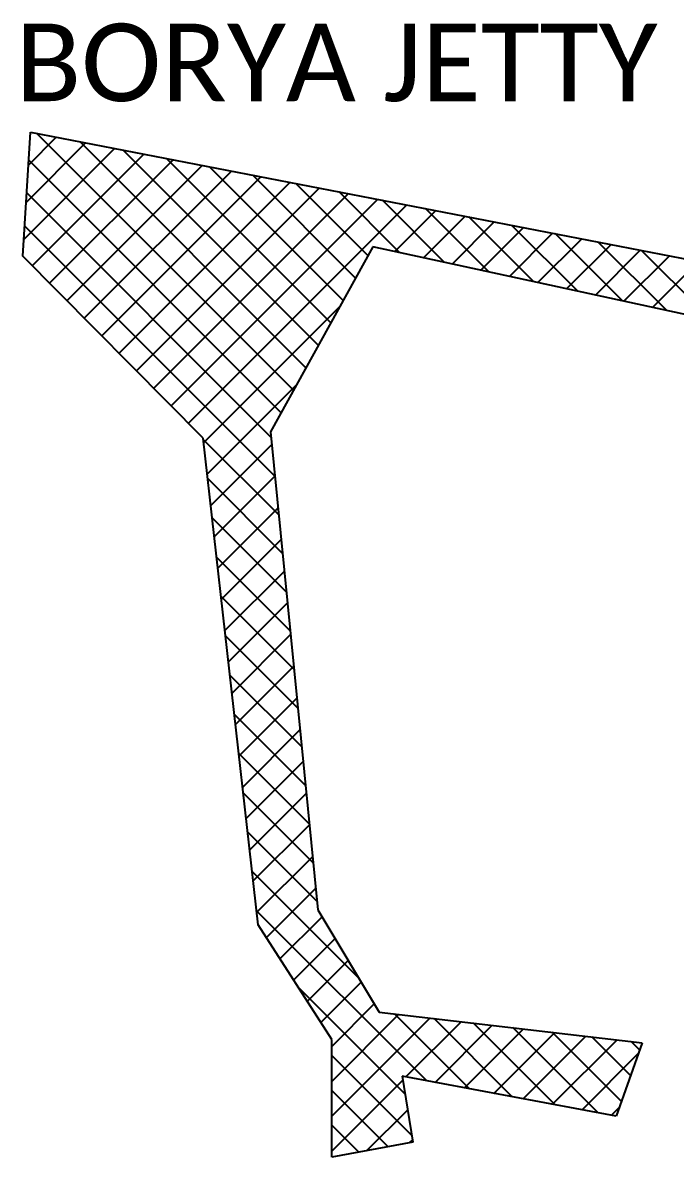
# Model space of a CAD drawing. Header units: metres. Extents: x 305319 to 309379, y 1922910 to 1926166.
# Drawn here: x 307732.1 to 307816.2, y 1923081.2 to 1923227.4 of the extents above; entities that cross this region are included whole.
import ezdxf

# ---------------------------------------------------------------- set-up
doc = ezdxf.new("R2010")
doc.units = ezdxf.units.M
doc.layers.add('PORT', color=5, linetype='Continuous')
doc.layers.add('PORT TEXT', color=7, linetype='Continuous')
doc.styles.get("Standard").update_dxf_attribs({"font": 'calibri.ttf'})

msp = doc.modelspace()

# ---------------------------------------------------------------- linework, layer by layer
at = {"layer": 'PORT'}
for p, q in [((307732.1, 1923197.34), (307733.09, 1923213.31)), ((307733.09, 1923213.31), (307834.99, 1923193.61)), ((307755.35, 1923173.9), (307732.1, 1923197.34)), ((307777.24, 1923198.53), (307764.04, 1923174.7)), ((307833.61, 1923186.32), (307777.24, 1923198.53)), ((307762.46, 1923111.15), (307755.35, 1923173.9)), ((307764.04, 1923174.7), (307770.15, 1923113.12)), ((307770.15, 1923113.12), (307778.03, 1923099.92)), ((307771.92, 1923096.38), (307762.46, 1923111.15)), ((307778.03, 1923099.92), (307811.93, 1923095.98)), ((307771.92, 1923081.21), (307771.92, 1923096.38)), ((307811.93, 1923095.98), (307808.58, 1923086.53)), ((307808.58, 1923086.53), (307780.99, 1923091.65)), ((307780.99, 1923091.65), (307782.36, 1923083.18)), ((307782.36, 1923083.18), (307771.92, 1923081.21))]:
    msp.add_line(p, q, dxfattribs=at)
at = {"layer": 'PORT', "linetype": 'Continuous'}
for p, q in [((307732.53, 1923204.27), (307740.19, 1923211.93)), ((307732.83, 1923209.06), (307736.43, 1923212.66)), ((307767.01, 1923180.06), (307733.92, 1923213.15)), ((307768.61, 1923182.95), (307739.49, 1923212.07)), ((307732.23, 1923199.48), (307743.95, 1923211.21)), ((307733.33, 1923196.09), (307747.72, 1923210.48)), ((307770.21, 1923185.84), (307745.05, 1923210.99)), ((307765.41, 1923177.17), (307732.87, 1923209.71)), ((307735.57, 1923193.84), (307751.48, 1923209.75)), ((307737.8, 1923191.59), (307755.24, 1923209.03)), ((307771.81, 1923188.73), (307750.62, 1923209.92)), ((307740.04, 1923189.33), (307759, 1923208.3)), ((307742.28, 1923187.08), (307762.77, 1923207.57)), ((307773.41, 1923191.62), (307756.19, 1923208.84)), ((307775.01, 1923194.51), (307761.75, 1923207.77)), ((307744.51, 1923184.83), (307766.53, 1923206.84)), ((307746.75, 1923182.57), (307770.29, 1923206.12)), ((307776.61, 1923197.4), (307767.32, 1923206.69)), ((307764.11, 1923173.98), (307732.61, 1923205.48)), ((307748.98, 1923180.32), (307774.06, 1923205.39)), ((307751.22, 1923178.06), (307777.82, 1923204.66)), ((307780.72, 1923197.78), (307772.88, 1923205.62)), ((307753.46, 1923175.81), (307781.58, 1923203.93)), ((307786.45, 1923196.54), (307778.45, 1923204.54)), ((307780.06, 1923197.92), (307785.34, 1923203.21)), ((307792.18, 1923195.3), (307784.02, 1923203.46)), ((307783.75, 1923197.12), (307789.11, 1923202.48)), ((307787.44, 1923196.32), (307792.87, 1923201.75)), ((307797.91, 1923194.06), (307789.58, 1923202.39)), ((307764.6, 1923168.99), (307732.34, 1923201.26)), ((307791.13, 1923195.52), (307796.63, 1923201.02)), ((307794.82, 1923194.73), (307800.4, 1923200.3)), ((307803.64, 1923192.81), (307795.15, 1923201.31)), ((307809.38, 1923191.57), (307800.71, 1923200.24)), ((307798.51, 1923193.93), (307804.16, 1923199.57)), ((307802.2, 1923193.13), (307807.92, 1923198.84)), ((307815.11, 1923190.33), (307806.28, 1923199.16)), ((307805.9, 1923192.33), (307811.68, 1923198.12)), ((307809.59, 1923191.53), (307815.45, 1923197.39)), ((307820.84, 1923189.09), (307811.85, 1923198.08)), ((307813.28, 1923190.73), (307819.21, 1923196.66)), ((307755.42, 1923173.29), (307772.98, 1923190.84)), ((307755.88, 1923169.25), (307767.4, 1923180.77)), ((307765.1, 1923164.01), (307755.37, 1923173.73)), ((307756.34, 1923165.22), (307764.2, 1923173.08)), ((307765.59, 1923159.03), (307755.95, 1923168.67)), ((307756.79, 1923161.19), (307764.6, 1923168.99)), ((307757.25, 1923157.15), (307765.01, 1923164.91)), ((307766.09, 1923154.04), (307756.52, 1923163.61)), ((307757.71, 1923153.12), (307765.41, 1923160.83)), ((307766.58, 1923149.06), (307757.09, 1923158.54)), ((307758.16, 1923149.09), (307765.82, 1923156.74)), ((307767.08, 1923144.07), (307757.67, 1923153.48)), ((307758.62, 1923145.05), (307766.22, 1923152.66)), ((307767.57, 1923139.09), (307758.24, 1923148.42)), ((307759.08, 1923141.02), (307766.63, 1923148.57)), ((307768.06, 1923134.1), (307758.81, 1923143.35)), ((307759.53, 1923136.98), (307767.03, 1923144.49)), ((307759.99, 1923132.95), (307767.44, 1923140.4)), ((307768.56, 1923129.12), (307759.39, 1923138.29)), ((307760.45, 1923128.92), (307767.84, 1923136.32)), ((307769.05, 1923124.13), (307759.96, 1923133.23)), ((307760.9, 1923124.88), (307768.25, 1923132.23)), ((307769.55, 1923119.15), (307760.53, 1923128.16)), ((307761.36, 1923120.85), (307768.66, 1923128.15)), ((307770.04, 1923114.16), (307761.11, 1923123.1)), ((307761.82, 1923116.82), (307769.06, 1923124.06)), ((307762.27, 1923112.78), (307769.47, 1923119.98)), ((307775.41, 1923104.3), (307761.68, 1923118.04)), ((307763.5, 1923109.52), (307769.87, 1923115.89)), ((307784.17, 1923091.06), (307762.25, 1923112.97)), ((307765.25, 1923106.78), (307770.69, 1923112.22)), ((307767.01, 1923104.05), (307772.36, 1923109.4)), ((307768.76, 1923101.31), (307774.04, 1923106.59)), ((307770.51, 1923098.57), (307775.72, 1923103.78)), ((307781.36, 1923089.38), (307767.57, 1923103.16)), ((307771.92, 1923095.49), (307777.4, 1923100.97)), ((307771.92, 1923091), (307780.55, 1923099.63)), ((307789.68, 1923090.04), (307780.03, 1923099.69)), ((307771.92, 1923086.51), (307784.57, 1923099.16)), ((307781.46, 1923091.56), (307788.59, 1923098.69)), ((307795.19, 1923089.01), (307785.11, 1923099.1)), ((307785.25, 1923090.86), (307792.62, 1923098.23)), ((307800.71, 1923087.99), (307790.19, 1923098.51)), ((307806.22, 1923086.97), (307795.27, 1923097.92)), ((307789.04, 1923090.16), (307796.64, 1923097.76)), ((307792.82, 1923089.45), (307800.66, 1923097.29)), ((307796.61, 1923088.75), (307804.69, 1923096.82)), ((307809.25, 1923088.43), (307800.35, 1923097.33)), ((307810.43, 1923091.74), (307805.43, 1923096.74)), ((307800.4, 1923088.05), (307808.71, 1923096.36)), ((307811.6, 1923095.06), (307810.51, 1923096.15)), ((307782.23, 1923084.02), (307771.92, 1923094.33)), ((307804.19, 1923087.34), (307811.44, 1923094.6)), ((307771.92, 1923082.02), (307781.07, 1923091.16)), ((307779.18, 1923082.58), (307771.92, 1923089.84)), ((307807.97, 1923086.64), (307808.97, 1923087.64)), ((307776.46, 1923082.07), (307781.69, 1923087.3)), ((307775.4, 1923081.87), (307771.92, 1923085.35)), ((307781.99, 1923083.11), (307782.32, 1923083.44))]:
    msp.add_line(p, q, dxfattribs=at)

# ---------------------------------------------------------------- texts
at = {"layer": 'PORT TEXT'}
msp.add_text('BORYA JETTY', height=10, dxfattribs=at).set_placement((307731.16, 1923217.31))

doc.saveas('drawing.dxf')
